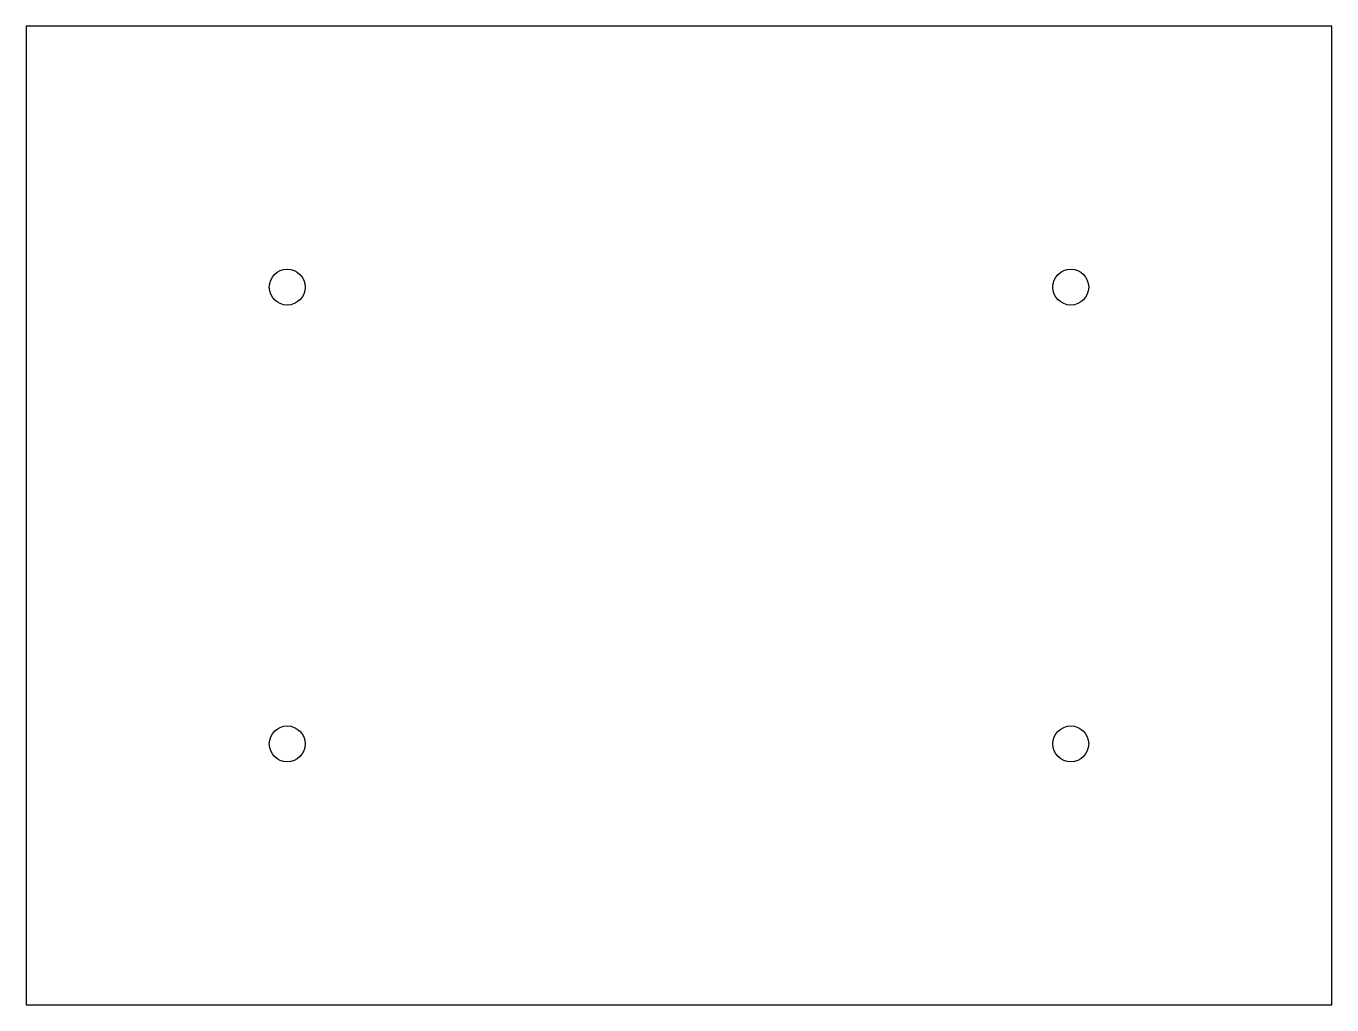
# Model space of a CAD drawing. Header units: millimetres. Extents: x 0 to 200, y 0 to 150.
import ezdxf

# ---------------------------------------------------------------- set-up
doc = ezdxf.new("R2010")
doc.units = ezdxf.units.MM

msp = doc.modelspace()

# ---------------------------------------------------------------- linework, layer by layer
at = {"layer": 'CUT'}
for p, q in [((0, 150), (0, 0)), ((200, 150), (0, 150)), ((200, 0), (200, 150)), ((0, 0), (200, 0))]:
    msp.add_line(p, q, dxfattribs=at)
for centre in [(40, 110), (160, 110), (40, 40), (160, 40)]:
    msp.add_circle(centre, 2.75, dxfattribs=at)

doc.saveas('drawing.dxf')
